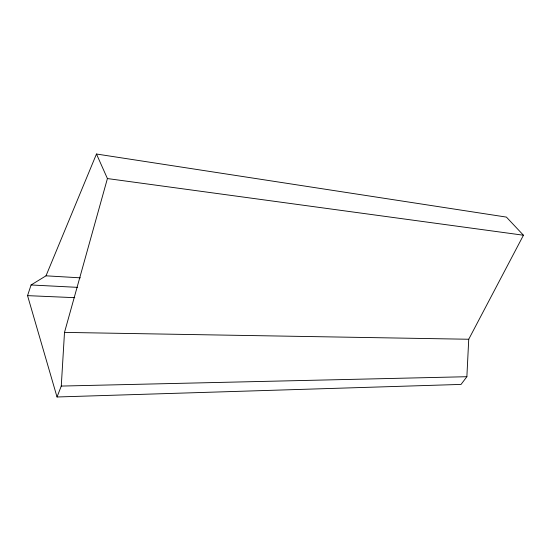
<?xml version="1.0" encoding="UTF-8"?>
<svg xmlns="http://www.w3.org/2000/svg" width="551" height="551" viewBox="0 0 551 551"><rect width="100%" height="100%" fill="white"/><g stroke="black" fill="none" stroke-linecap="round" stroke-linejoin="round"><path stroke-width="0.83" d="M466.876 376.712L468.736 339.251L523.45 235.229L506.403 217.094L96.473 154.018L46.002 275.824L31.07 284.977L27.55 295.639L57.028 396.982L461.049 384.412L466.876 376.712L61.271 386.072L57.028 396.982M61.271 386.072L64.501 332.398L107.417 178.558L96.473 154.018M64.501 332.398L468.736 339.251M27.55 295.639L74.764 297.678M31.07 284.977L77.402 287.346M46.002 275.824L80.363 277.835M107.417 178.558L523.45 235.229"/></g></svg>
